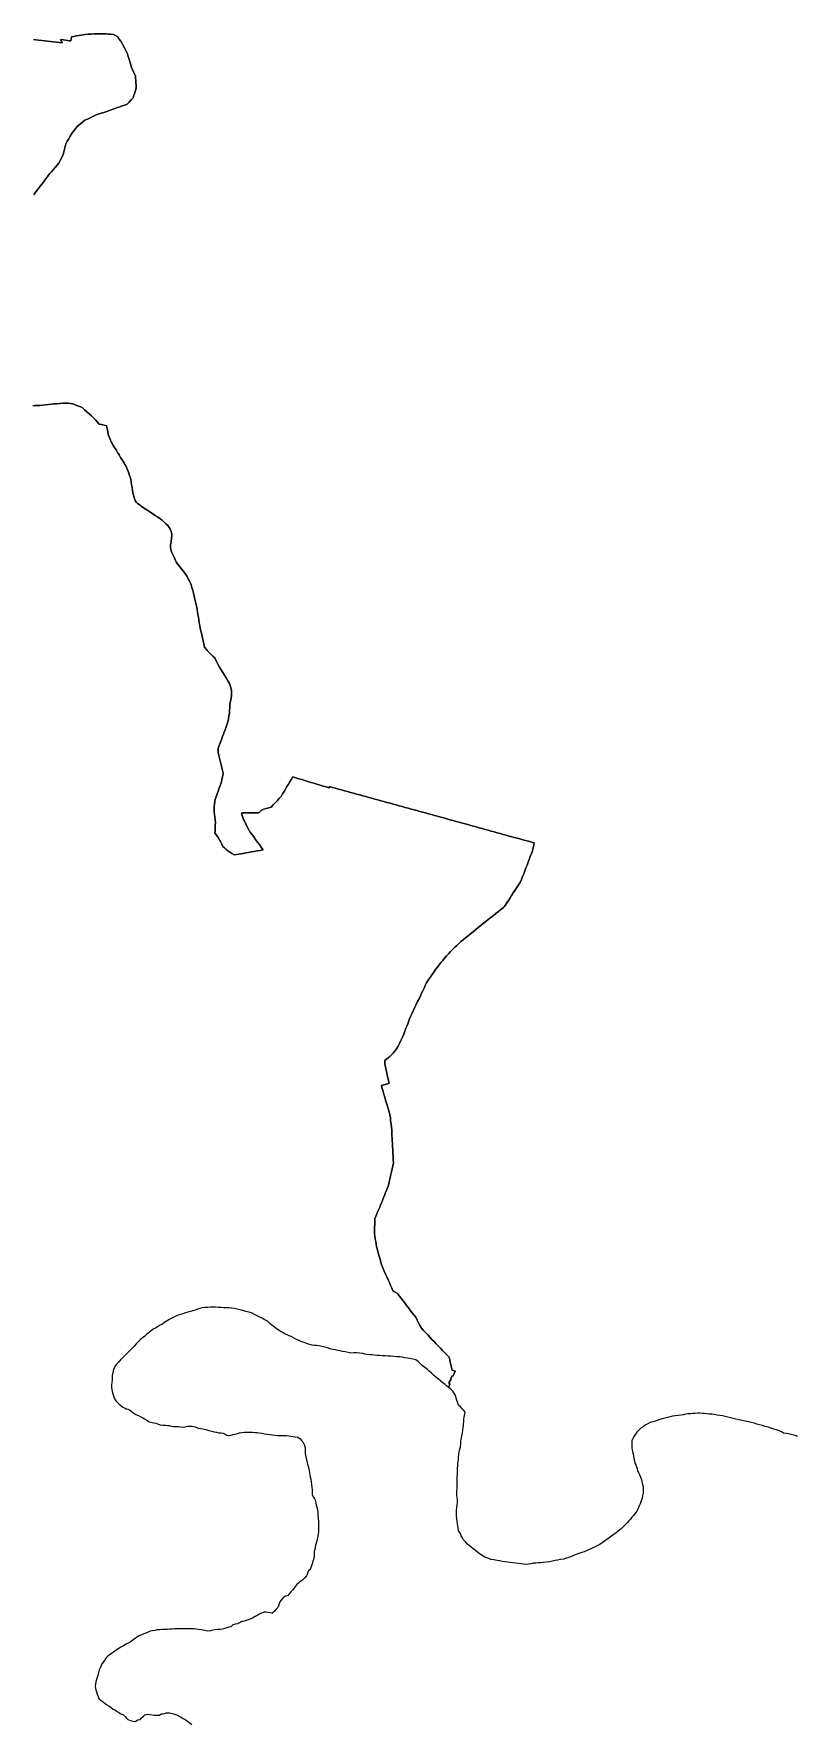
# Model space of a CAD drawing. Header units: inches. Extents: x 130170 to 284068, y 377793 to 804530.
# Drawn here: x 252691 to 255039, y 726924 to 732117 of the extents above; entities that cross this region are included whole.
import ezdxf

# ---------------------------------------------------------------- set-up
doc = ezdxf.new("R2010")
doc.units = ezdxf.units.IN
doc.header["$MEASUREMENT"] = 0
doc.layers.add('muni_il', color=7, linetype='Continuous')

msp = doc.modelspace()

# ---------------------------------------------------------------- linework, layer by layer
at = {"layer": 'muni_il'}
for points in [[(252690.1, 732100.2), (252698.1, 732099.3), (252707, 732098.1), (252716, 732097), (252725, 732095.9), (252734, 732094.8), (252742.9, 732093.7), (252751.9, 732092.5), (252760.9, 732091.4), (252769.9, 732090.3), (252778.8, 732089.2), (252776.5, 732094.3), (252774.1, 732099.4), (252782.7, 732098.3), (252788.5, 732097.6), (252794.7, 732096.9), (252800.8, 732096.1), (252805.1, 732095.6), (252806, 732101.8), (252807, 732107.9), (252814.5, 732109.4), (252822, 732110.8), (252829.5, 732112.3), (252836.3, 732113.3), (252843, 732114.4), (252849.7, 732115.4), (252859, 732115.9), (252868.2, 732116.4), (252877.5, 732116.8), (252886.8, 732117.3), (252895.8, 732117.3), (252904.8, 732117.3), (252913.8, 732117.3), (252921.4, 732116.7), (252928.9, 732116), (252936.5, 732115.4), (252943.1, 732111.6), (252949.7, 732107.9), (252954.3, 732101.2), (252958.9, 732094.4), (252963.5, 732087.7), (252967.6, 732079.7), (252971.7, 732071.7), (252975.8, 732063.7), (252979.9, 732055.7), (252982.2, 732047.7), (252984.5, 732039.7), (252986.8, 732031.7), (252989, 732024.8), (252991.1, 732017.9), (252993.3, 732011), (252996.9, 732003.2), (253000.4, 731995.5), (253004, 731987.7), (253004.4, 731981), (253004.8, 731974.3), (253005.3, 731967.6), (253005.9, 731958.8), (253006.5, 731950), (253004.2, 731942.7), (253001.8, 731935.5), (252999.4, 731928.3), (252997.1, 731921), (252991, 731914.3), (252984.9, 731907.6), (252978.8, 731900.9), (252971.3, 731898.4), (252963.7, 731895.9), (252956.2, 731893.3), (252948.6, 731890.8), (252940.7, 731887.7), (252932.7, 731884.5), (252924.7, 731881.4), (252915.9, 731878.7), (252907.1, 731876), (252898.3, 731873.4), (252889.5, 731870.7), (252881.3, 731866.9), (252873.1, 731863.1), (252864.9, 731859.3), (252856.7, 731855.5), (252848.5, 731851.7), (252842.3, 731846.7), (252836.2, 731841.6), (252830.1, 731836.6), (252823.9, 731831.6), (252818.7, 731824.6), (252813.5, 731817.7), (252808.2, 731810.8), (252803.7, 731802.9), (252799.1, 731795.1), (252794.5, 731787.2), (252790, 731779.3), (252787.9, 731771), (252785.9, 731762.7), (252783.8, 731754.3), (252781.8, 731746), (252777.2, 731737.2), (252772.6, 731728.4), (252768, 731719.6), (252762.4, 731713), (252756.8, 731706.4), (252751.3, 731699.8), (252745.7, 731693.2), (252740.2, 731686.6), (252734.6, 731679.9), (252728.8, 731672.2), (252723, 731664.5), (252717.2, 731656.8), (252711.3, 731649.1), (252706.3, 731642.4), (252701.3, 731635.6), (252696.2, 731628.8), (252691.2, 731622.1)], [(252691.2, 731622.1), (252696.2, 731628.8), (252701.3, 731635.6), (252706.3, 731642.4), (252711.3, 731649.1), (252717.2, 731656.8), (252723, 731664.5), (252728.8, 731672.2), (252734.6, 731679.9), (252740.2, 731686.6), (252745.7, 731693.2), (252751.3, 731699.8), (252756.8, 731706.4), (252762.4, 731713), (252768, 731719.6), (252772.6, 731728.4), (252777.2, 731737.2), (252781.8, 731746), (252783.8, 731754.3), (252785.9, 731762.7), (252787.9, 731771), (252790, 731779.3), (252794.5, 731787.2), (252799.1, 731795.1), (252803.7, 731802.9), (252808.2, 731810.8), (252813.5, 731817.7), (252818.7, 731824.6), (252823.9, 731831.6), (252830.1, 731836.6), (252836.2, 731841.6), (252842.3, 731846.7), (252848.5, 731851.7), (252856.7, 731855.5), (252864.9, 731859.3), (252873.1, 731863.1), (252881.3, 731866.9), (252889.5, 731870.7), (252898.3, 731873.4), (252907.1, 731876), (252915.9, 731878.7), (252924.7, 731881.4), (252932.7, 731884.5), (252940.7, 731887.7), (252948.6, 731890.8), (252956.2, 731893.3), (252963.7, 731895.9), (252971.3, 731898.4), (252978.8, 731900.9), (252984.9, 731907.6), (252991, 731914.3), (252997.1, 731921), (252999.4, 731928.3), (253001.8, 731935.5), (253004.2, 731942.7), (253006.5, 731950), (253005.9, 731958.8), (253005.3, 731967.6), (253004.8, 731974.3), (253004.4, 731981), (253004, 731987.7), (253000.4, 731995.5), (252996.9, 732003.2), (252993.3, 732011), (252991.1, 732017.9), (252989, 732024.8), (252986.8, 732031.7), (252984.5, 732039.7), (252982.2, 732047.7), (252979.9, 732055.7), (252975.8, 732063.7), (252971.7, 732071.7), (252967.6, 732079.7), (252963.5, 732087.7), (252958.9, 732094.4), (252954.3, 732101.2), (252949.7, 732107.9), (252943.1, 732111.6), (252936.5, 732115.4), (252928.9, 732116), (252921.4, 732116.7), (252913.8, 732117.3), (252904.8, 732117.3), (252895.8, 732117.3), (252886.8, 732117.3), (252877.5, 732116.8), (252868.2, 732116.4), (252859, 732115.9), (252849.7, 732115.4), (252843, 732114.4), (252836.3, 732113.3), (252829.5, 732112.3), (252822, 732110.8), (252814.5, 732109.4), (252807, 732107.9), (252806, 732101.8), (252805.1, 732095.6), (252800.8, 732096.1), (252794.7, 732096.9), (252788.5, 732097.6), (252782.7, 732098.3), (252774.1, 732099.4), (252776.5, 732094.3), (252778.8, 732089.2), (252769.9, 732090.3), (252760.9, 732091.4), (252751.9, 732092.5), (252742.9, 732093.7), (252734, 732094.8), (252725, 732095.9), (252716, 732097), (252707, 732098.1), (252698.1, 732099.3), (252690.1, 732100.2)], [(252688.9, 730974.4), (252696, 730974.8), (252703.1, 730975.2), (252710.3, 730975.7), (252718.9, 730976.5), (252727.5, 730977.4), (252736.2, 730978.3), (252744.8, 730979.2), (252753.4, 730980.1), (252762.5, 730980.7), (252771.7, 730981.3), (252780.8, 730982), (252789.9, 730982.6), (252797.2, 730982), (252804.6, 730981.3), (252811.9, 730980.7), (252819, 730977.7), (252826.1, 730974.7), (252833.2, 730971.7), (252840.2, 730968.7), (252847.5, 730962.4), (252854.7, 730956.2), (252861.9, 730949.9), (252869.2, 730943.6), (252875, 730937.3), (252880.8, 730931), (252886.6, 730924.7), (252892.5, 730918.4), (252900, 730916.7), (252907.5, 730914.9), (252915, 730913.2), (252916.9, 730904.3), (252918.8, 730895.5), (252920.7, 730886.6), (252923.5, 730879), (252926.4, 730871.4), (252929.2, 730863.8), (252932, 730858.9), (252934.8, 730854), (252939.6, 730846.4), (252944.4, 730838.8), (252949.1, 730831.1), (252953.9, 730823.5), (252958.6, 730815.9), (252963.4, 730808.3), (252966.5, 730803.6), (252969.5, 730799), (252971.9, 730794.2), (252974.2, 730789.5), (252977.4, 730782.6), (252980.6, 730775.7), (252983.4, 730767.7), (252986.2, 730759.7), (252989, 730751.7), (252989.9, 730747.7), (252991.1, 730739.5), (252992.3, 730731.4), (252993.5, 730723.3), (252994.7, 730715.1), (252995.9, 730707), (252997.8, 730699.6), (252999.8, 730692.2), (253003.1, 730683.3), (253006.7, 730678.6), (253010.4, 730673.9), (253018.3, 730668.6), (253026.2, 730663.3), (253034.1, 730658.1), (253042, 730652.8), (253049.9, 730647.5), (253057.7, 730642.2), (253064.7, 730637.5), (253071.7, 730632.9), (253078.7, 730628.2), (253085.7, 730623.5), (253091.7, 730617.8), (253097.8, 730612.1), (253103.9, 730606.4), (253107.6, 730600.6), (253110.6, 730594.9), (253113.5, 730589.3), (253114.8, 730583.7), (253116.2, 730576.5), (253114.8, 730566.7), (253113.5, 730556.9), (253112.1, 730547.1), (253112, 730540.3), (253112.6, 730533.3), (253114.7, 730526), (253117.7, 730519.7), (253120.8, 730513.4), (253123.8, 730507.2), (253126.7, 730501), (253129.5, 730494.7), (253132.7, 730489.6), (253138.4, 730482.5), (253144, 730475.4), (253149.7, 730468.3), (253155.4, 730461.3), (253159.3, 730455.5), (253163.2, 730449.8), (253166.7, 730442.9), (253170.1, 730435.9), (253173.5, 730429), (253175.1, 730423.9), (253177.6, 730415.6), (253180.2, 730407.3), (253182.3, 730398.4), (253184.5, 730389.5), (253186.7, 730380.6), (253188.9, 730371.7), (253191, 730362.8), (253192.5, 730355.4), (253193.9, 730348), (253195.1, 730340.3), (253196.4, 730332.6), (253197.6, 730324.8), (253198.8, 730317.1), (253200.4, 730308), (253202, 730298.9), (253203.5, 730289.7), (253205.7, 730280.3), (253207.8, 730270.9), (253209.9, 730261.5), (253212, 730252), (253214.1, 730242.6), (253215.5, 730237.7), (253216.9, 730232.7), (253222.4, 730225.2), (253224.5, 730222), (253230.4, 730216.5), (253236.4, 730211), (253242.3, 730205.5), (253248.3, 730200), (253251.7, 730192.9), (253255.2, 730185.8), (253258.7, 730178.7), (253262.1, 730171.6), (253267.2, 730163.2), (253272.3, 730154.9), (253277.5, 730146.5), (253282.6, 730138.1), (253287.7, 730129.7), (253292.8, 730121.3), (253295.3, 730114.6), (253297.9, 730107.8), (253299.9, 730100.5), (253299.8, 730092.5), (253299.6, 730084.5), (253298.4, 730077.1), (253297.2, 730069.7), (253295.8, 730063.3), (253294.5, 730056.8), (253293.9, 730047.5), (253293.4, 730038.2), (253292.9, 730028.8), (253291.7, 730021.4), (253290.4, 730013.9), (253289.2, 730006.5), (253286.1, 729997.3), (253283, 729988.2), (253279.9, 729979), (253277.2, 729972), (253274.5, 729965), (253271.8, 729958), (253269.6, 729952.1), (253267.4, 729946.2), (253264.3, 729938.4), (253261.1, 729930.6), (253258, 729922.8), (253258.3, 729915.7), (253258.6, 729908.6), (253260.7, 729900.2), (253262.8, 729891.8), (253264.8, 729883.5), (253266.9, 729875.1), (253269, 729866.7), (253271, 729858.3), (253273.1, 729849.9), (253273.7, 729843.7), (253271.8, 729834.6), (253269.9, 729825.4), (253268, 729816.3), (253264.9, 729807.7), (253261.8, 729799.1), (253258.7, 729790.5), (253255.6, 729781.9), (253252.5, 729773.3), (253249.5, 729764.7), (253248.2, 729758.1), (253246.9, 729751.5), (253246.3, 729743.4), (253245.7, 729735.2), (253246.6, 729726.9), (253247.4, 729718.7), (253248.2, 729710.4), (253249.1, 729702.1), (253249.9, 729693.8), (253249.5, 729685.8), (253249.2, 729677.8), (253248.8, 729669.8), (253248.4, 729661.8), (253253.3, 729654.7), (253258.2, 729647.6), (253263, 729640.5), (253266.4, 729633.9), (253269.9, 729627.3), (253273.3, 729620.7), (253278.1, 729616.1), (253283, 729611.4), (253287.8, 729606.8), (253294.3, 729602.6), (253300.8, 729598.4), (253307.4, 729594.2), (253314.4, 729595.4), (253321.5, 729596.7), (253327.7, 729597.8), (253335.7, 729599.2), (253343.7, 729600.6), (253351.8, 729602), (253359.8, 729603.4), (253369, 729605.1), (253378.3, 729606.8), (253387.5, 729608.5), (253396.7, 729610.1), (253390.9, 729618.1), (253385.2, 729626), (253379.4, 729634), (253373.6, 729641.9), (253367.8, 729649.9), (253362.1, 729657.8), (253356.3, 729665.8), (253352.6, 729671.9), (253348.9, 729679), (253345.3, 729686.1), (253341.6, 729693.2), (253339.2, 729698.3), (253336.8, 729703.4), (253333.3, 729712.4), (253330.9, 729719.1), (253331.1, 729721.8), (253331.3, 729723.9), (253340, 729723.9), (253348.7, 729723.9), (253357.5, 729723.9), (253366.2, 729723.9), (253374.9, 729723.9), (253383.6, 729723.9), (253387.8, 729728.1), (253391.9, 729732.3), (253399.2, 729734.6), (253406.5, 729736.9), (253413.8, 729739.2), (253421.1, 729741.6), (253427.3, 729748.1), (253433.6, 729754.6), (253439.8, 729761.1), (253446, 729767.6), (253452.2, 729774.1), (253456.7, 729781.7), (253461.1, 729789.2), (253465.6, 729796.7), (253470.1, 729804.3), (253474.6, 729811.8), (253479, 729819.3), (253483.5, 729826.8), (253488, 729834.4), (253497.3, 729831.5), (253506.6, 729828.7), (253515.9, 729825.9), (253525.2, 729823), (253534.5, 729820.2), (253543.8, 729817.4), (253553.1, 729814.5), (253562.3, 729811.7), (253571.6, 729808.9), (253580.9, 729806), (253590.2, 729803.2), (253599.5, 729800.4), (253599.6, 729800.9), (253600.3, 729804.4), (253609.6, 729801.8), (253618.9, 729799.3), (253628.2, 729796.7), (253637.6, 729794.2), (253646.9, 729791.6), (253656.2, 729789), (253665.6, 729786.5), (253674.9, 729783.9), (253684.2, 729781.4), (253693.6, 729778.8), (253702.9, 729776.3), (253712.2, 729773.7), (253721.6, 729771.2), (253730.9, 729768.6), (253740.2, 729766.1), (253749.6, 729763.5), (253758.9, 729760.9), (253768.2, 729758.4), (253777.6, 729755.8), (253786.9, 729753.3), (253796.2, 729750.7), (253805.6, 729748.2), (253814.9, 729745.6), (253824.2, 729743.1), (253833.6, 729740.5), (253842.6, 729738), (253851.6, 729735.5), (253860.7, 729733), (253869.7, 729730.5), (253878.7, 729728), (253886.4, 729725.9), (253895.8, 729723.4), (253905.2, 729720.8), (253914.6, 729718.2), (253924, 729715.7), (253933.4, 729713.1), (253942.9, 729710.5), (253952.3, 729707.9), (253961.8, 729705.3), (253971.3, 729702.6), (253980.8, 729700), (253990.4, 729697.4), (253999.9, 729694.7), (254009.4, 729692.1), (254017.9, 729689.7), (254026.5, 729687.4), (254035, 729685), (254043.5, 729682.6), (254052, 729680.3), (254060.5, 729677.9), (254069.8, 729675.4), (254079.1, 729672.8), (254088.4, 729670.3), (254097.7, 729667.7), (254107, 729665.2), (254116.3, 729662.6), (254125.6, 729660.1), (254134.9, 729657.5), (254144.2, 729655), (254153.5, 729652.4), (254161.8, 729650.2), (254170, 729647.9), (254178.3, 729645.7), (254186.6, 729643.4), (254194.9, 729641.1), (254203.8, 729638.7), (254212.6, 729636.3), (254221.5, 729633.9), (254230.4, 729631.4), (254228.9, 729624.3), (254227, 729615.8), (254225, 729607.3), (254221.7, 729598.5), (254218.3, 729589.7), (254214.9, 729580.8), (254211.6, 729572), (254208.2, 729563.2), (254204.9, 729554.3), (254201.5, 729545.5), (254198.1, 729536.7), (254194.8, 729527.8), (254191.4, 729519), (254190.5, 729516.2), (254185.6, 729508.5), (254180.7, 729500.8), (254175.7, 729493), (254170.8, 729485.3), (254165.9, 729477.6), (254160.9, 729469.9), (254156, 729462.2), (254151, 729454.4), (254146.1, 729446.7), (254141.2, 729439), (254138.1, 729434.6), (254135.8, 729432.8), (254128, 729426.6), (254120.2, 729420.4), (254112.5, 729414.3), (254104.7, 729408.1), (254097, 729401.9), (254089.2, 729395.7), (254081.4, 729389.5), (254073.7, 729383.3), (254065.9, 729377.1), (254058.2, 729370.9), (254050.4, 729364.8), (254042.6, 729358.6), (254034.9, 729352.4), (254027.1, 729346.2), (254019.4, 729340), (254011.6, 729333.8), (254005.1, 729328), (253998.7, 729322.3), (253992.2, 729316.5), (253985.8, 729310.8), (253979.5, 729304.1), (253973.3, 729297.4), (253967, 729290.7), (253960.7, 729284), (253954.5, 729277.2), (253949, 729270.3), (253943.5, 729263.4), (253938.1, 729256.4), (253932.6, 729249.5), (253927.2, 729242.6), (253921.6, 729234.3), (253915.9, 729226), (253910.3, 729217.7), (253904.7, 729209.5), (253899.1, 729201.2), (253895.4, 729193.2), (253891.6, 729185.2), (253887.8, 729177.3), (253884.1, 729169.3), (253880.3, 729161.3), (253876.1, 729152.5), (253871.8, 729143.8), (253867.6, 729135), (253863.3, 729126.2), (253859.1, 729117.4), (253854.9, 729108.7), (253850.6, 729099.9), (253847.3, 729090.7), (253844.1, 729081.6), (253841.4, 729075.2), (253838.7, 729068.7), (253835.9, 729062.2), (253833.6, 729055.9), (253831.2, 729049.6), (253828.9, 729043.3), (253825.9, 729036.9), (253823, 729030.5), (253820.1, 729024.1), (253815.9, 729015.5), (253811.8, 729007), (253806.4, 728998.9), (253801, 728990.8), (253796.2, 728985.6), (253791.5, 728980.4), (253786.8, 728975.2), (253781.5, 728971.1), (253776.2, 728967), (253770.8, 728962.9), (253770.6, 728953.8), (253772.1, 728946.6), (253773.6, 728939.4), (253775.2, 728932.2), (253776.9, 728924.9), (253778.6, 728917.5), (253780.3, 728910.2), (253782.2, 728901.5), (253784.2, 728892.9), (253776.2, 728890.5), (253768.2, 728888.1), (253760.3, 728885.8), (253762.9, 728876.8), (253765.6, 728867.8), (253768.2, 728858.8), (253770.9, 728849.8), (253773.5, 728840.8), (253776.2, 728831.9), (253778.8, 728822.9), (253781.5, 728813.9), (253784.1, 728804.9), (253786.8, 728795.9), (253787.9, 728786.5), (253788.9, 728777), (253790, 728767.5), (253791.1, 728758), (253792.2, 728748.6), (253792.6, 728740.5), (253792.9, 728732.4), (253793.3, 728724.4), (253793.7, 728716.3), (253794.1, 728708.2), (253794.6, 728698.3), (253795.1, 728688.3), (253795.7, 728678.3), (253796.2, 728668.4), (253796.8, 728658.4), (253797.3, 728648.4), (253795.3, 728639.3), (253793.2, 728630.2), (253791.2, 728621.1), (253789.2, 728612), (253787.2, 728602.9), (253785.1, 728593.8), (253783.1, 728584.7), (253781.1, 728575.6), (253777.3, 728566.5), (253773.5, 728557.4), (253769.8, 728548.2), (253766, 728539.1), (253762.3, 728530), (253758.7, 728521.2), (253755.1, 728512.5), (253751.5, 728503.7), (253747.9, 728495), (253744.3, 728486.2), (253740.7, 728477.5), (253740.3, 728468.3), (253739.9, 728459.1), (253739.5, 728449.9), (253739.1, 728440.7), (253738.7, 728431.6), (253740.1, 728423.4), (253741.5, 728415.2), (253742.9, 728407), (253744.2, 728398.7), (253745.6, 728390.5), (253748.2, 728380.9), (253750.9, 728371.3), (253753.6, 728361.7), (253756.2, 728352.1), (253758.9, 728342.4), (253761.5, 728332.8), (253765.4, 728324.1), (253769.3, 728315.3), (253773.2, 728306.6), (253777.1, 728297.9), (253781, 728289.1), (253784.9, 728280.4), (253788.8, 728271.7), (253792.7, 728262.9), (253796.6, 728254.2), (253803.1, 728250.8), (253809.5, 728247.3), (253815.2, 728240), (253820.8, 728232.6), (253826.4, 728225.2), (253832, 728217.9), (253837.7, 728210.5), (253843.3, 728203.1), (253848.9, 728195.8), (253854.5, 728188.4), (253860.2, 728181), (253865.8, 728173.7), (253870.2, 728165.3), (253874.5, 728156.9), (253878.9, 728148.6), (253883.3, 728140.2), (253889.8, 728133.4), (253896.4, 728126.6), (253902.9, 728119.7), (253909.5, 728112.9), (253916, 728106), (253922.6, 728099.2), (253929.1, 728092.4), (253935.7, 728085.5), (253942.2, 728078.7), (253948.7, 728071.9), (253955.3, 728065), (253961.8, 728058.2), (253968.4, 728051.3), (253970.4, 728043.4), (253972.3, 728035.4), (253974.3, 728027.4), (253976.4, 728019.4), (253978.5, 728011.4), (253987.3, 728008.1), (253983.9, 728000.6), (253980.4, 727993), (253980.3, 727993.1), (253978, 727993.9), (253977.4, 727992.4), (253975.4, 727987.8), (253973.5, 727983.1), (253970.7, 727977.6), (253967.9, 727972), (253971.2, 727968.1), (253969.1, 727963.1), (253967.1, 727958.1), (253961.5, 727962.6), (253956, 727967), (253949.5, 727972.5), (253943, 727978), (253935.7, 727984), (253928.3, 727990), (253921, 727996), (253914.3, 728002), (253907.7, 728008), (253901, 728014), (253893.5, 728020), (253886, 728026), (253880, 728031.5), (253874, 728037), (253866, 728043), (253857, 728045), (253848, 728047), (253840.3, 728048.3), (253832.5, 728049.5), (253824.8, 728050.8), (253817, 728052), (253807.7, 728052.7), (253798.3, 728053.3), (253789, 728054), (253780.5, 728054.5), (253772, 728055), (253763.5, 728055.5), (253755, 728056), (253747, 728056.7), (253739, 728057.3), (253731, 728058), (253723.5, 728058.5), (253716, 728059), (253709.5, 728060.5), (253703, 728062), (253694, 728063.5), (253685, 728065), (253675.5, 728064.5), (253666, 728064), (253657.7, 728065.7), (253649.3, 728067.3), (253641, 728069), (253633.5, 728070.5), (253626, 728072), (253618.5, 728073.5), (253611, 728075), (253602.7, 728077.3), (253594.3, 728079.7), (253586, 728082), (253577, 728084), (253568, 728086), (253561.3, 728086.7), (253554.7, 728087.3), (253548, 728088), (253540.7, 728090.3), (253533.3, 728092.7), (253526, 728095), (253518.7, 728097.7), (253511.3, 728100.3), (253504, 728103), (253497, 728107), (253490, 728111), (253483, 728115), (253476.7, 728117.3), (253470.3, 728119.7), (253464, 728122), (253458, 728125.7), (253452, 728129.3), (253446, 728133), (253438.3, 728138.7), (253430.7, 728144.3), (253423, 728150), (253417.3, 728154.7), (253411.7, 728159.3), (253406, 728164), (253399.7, 728167.3), (253393.3, 728170.7), (253387, 728174), (253378.3, 728178.3), (253369.7, 728182.7), (253361, 728187), (253352.3, 728189.5), (253343.5, 728192), (253334.8, 728194.5), (253326, 728197), (253317.2, 728198.6), (253308.4, 728200.3), (253299.6, 728201.9), (253298.4, 728202), (253290.9, 728202.4), (253283.5, 728202.7), (253276, 728203), (253267.5, 728203.5), (253259, 728204), (253250.5, 728204.5), (253242, 728205), (253233.8, 728204.5), (253225.5, 728204), (253217.3, 728203.5), (253209, 728203), (253202, 728200.7), (253195, 728198.3), (253188, 728196), (253180.5, 728193.8), (253173, 728191.5), (253165.5, 728189.3), (253158, 728187), (253150.3, 728184.7), (253142.7, 728182.3), (253135, 728180), (253126.7, 728176), (253118.3, 728172), (253110, 728168), (253101.7, 728162.7), (253093.3, 728157.3), (253085, 728152), (253078.5, 728148.3), (253072, 728144.5), (253065.5, 728140.8), (253059, 728137), (253052.5, 728132), (253046, 728127), (253039.3, 728121.5), (253032.5, 728116), (253025.8, 728110.5), (253019, 728105), (253012.8, 728098.5), (253006.5, 728092), (253000.3, 728085.5), (252994, 728079), (252987, 728072), (252980, 728065), (252974.5, 728059.5), (252969, 728054), (252963.5, 728048.5), (252958, 728043), (252952.7, 728037), (252947.3, 728031), (252942, 728025), (252939.5, 728019.5), (252937, 728014), (252934.5, 728004.5), (252932, 727995), (252932, 727988.5), (252932, 727982), (252931, 727973), (252930.5, 727965), (252930, 727957), (252931.5, 727951.5), (252933, 727946), (252935, 727939), (252937, 727932), (252939, 727925), (252944, 727917), (252949, 727912), (252954, 727907), (252959.5, 727902.5), (252965, 727898), (252970.5, 727895.5), (252976, 727893), (252981, 727891), (252986, 727889), (252993, 727884), (252999, 727879.5), (253005, 727875), (253013, 727871.5), (253021, 727868), (253026.5, 727865), (253032, 727862), (253039, 727857.5), (253046, 727853), (253055, 727850), (253061, 727849), (253068, 727848), (253074, 727845.5), (253080, 727843), (253088.5, 727842.5), (253097, 727842), (253102.5, 727841.5), (253108, 727841), (253114.5, 727839.5), (253121, 727838), (253128.5, 727838), (253136, 727838), (253142.5, 727837), (253149, 727836), (253156.5, 727837.5), (253164, 727839), (253171, 727839), (253178, 727839), (253183, 727838), (253188, 727837), (253197, 727833), (253204, 727832), (253211, 727831), (253220.3, 727828.7), (253229.7, 727826.3), (253239, 727824), (253246, 727822.3), (253253, 727820.7), (253260, 727819), (253267, 727818.5), (253274, 727818), (253279.5, 727815), (253285, 727812), (253291, 727811), (253298, 727812), (253304.5, 727813.5), (253311, 727815), (253317.7, 727816.7), (253324.3, 727818.3), (253331, 727820), (253339.3, 727820.3), (253347.7, 727820.7), (253356, 727821), (253364, 727820.5), (253372, 727820), (253378, 727819.5), (253384, 727819), (253392.5, 727817.5), (253401, 727816), (253410, 727815), (253419, 727814), (253426, 727813), (253433, 727812), (253440, 727811), (253447.5, 727811), (253455, 727811), (253462, 727810.7), (253469, 727810.3), (253476, 727810), (253482, 727809), (253488, 727808), (253495.5, 727806.5), (253503, 727805), (253511, 727800), (253515, 727795.5), (253519, 727791), (253523, 727783), (253524.5, 727776.5), (253526, 727770), (253526, 727762.5), (253526, 727755), (253528, 727745.5), (253530, 727736), (253532.3, 727726.3), (253534.7, 727716.7), (253537, 727707), (253538, 727701.5), (253539, 727696), (253540, 727690), (253541, 727684), (253543, 727676), (253544, 727668), (253545, 727660), (253546, 727652), (253547, 727644), (253547.5, 727636), (253548, 727628), (253552, 727621), (253555, 727615.5), (253558, 727610), (253559, 727603.5), (253560, 727597), (253562, 727590), (253564, 727583), (253564.5, 727573.5), (253565, 727564), (253565.5, 727559), (253566, 727554), (253566.5, 727548), (253567, 727542), (253567, 727532), (253567, 727522), (253566.5, 727515), (253566, 727508), (253564.5, 727500), (253563, 727492), (253560.5, 727483), (253558, 727474), (253556.7, 727467.3), (253555.3, 727460.7), (253554, 727454), (253553.7, 727447), (253553.3, 727440), (253553, 727433), (253550, 727424.5), (253547, 727416), (253544, 727407.5), (253541, 727399), (253537, 727397), (253535, 727394), (253533.5, 727388.5), (253532, 727383), (253530, 727379), (253524.5, 727373), (253519, 727367), (253514.5, 727364), (253510, 727361), (253505, 727357), (253500, 727353), (253495.5, 727346.5), (253491, 727340), (253487, 727335.5), (253483, 727331), (253478, 727325), (253473, 727319), (253465, 727317), (253460.5, 727313.5), (253456, 727310), (253452, 727305), (253448, 727300), (253446, 727293), (253444, 727287.5), (253442, 727282), (253437, 727276.5), (253432, 727271), (253425, 727265), (253418, 727266), (253411, 727267), (253405, 727267.5), (253399, 727268), (253390, 727264), (253385, 727261.5), (253380, 727259), (253372, 727254), (253364, 727249), (253359, 727247), (253354, 727245), (253345, 727242), (253338, 727240.5), (253331, 727239), (253326.5, 727236.5), (253322, 727234), (253318, 727232), (253311, 727230.5), (253304, 727229), (253297, 727223), (253291, 727221.5), (253285, 727220), (253278.5, 727218), (253272, 727216), (253264.5, 727215), (253257, 727214), (253249.5, 727213), (253242, 727212), (253234.5, 727210.5), (253227, 727209), (253222, 727210), (253217, 727211), (253207.5, 727213), (253198, 727215), (253191.3, 727215.7), (253184.7, 727216.3), (253178, 727217), (253170.3, 727217), (253162.7, 727217), (253155, 727217), (253147.3, 727217), (253139.7, 727217), (253132, 727217), (253124.5, 727216.5), (253117, 727216), (253109.5, 727215.5), (253102, 727215), (253093.5, 727214.5), (253085, 727214), (253078, 727213.5), (253071, 727213), (253063.7, 727211.7), (253056.3, 727210.3), (253049, 727209), (253042.7, 727206.3), (253036.3, 727203.7), (253030, 727201), (253023, 727198), (253016, 727195), (253010, 727191.5), (253004, 727188), (252997.5, 727183), (252991, 727178), (252983.5, 727173.5), (252976, 727169), (252967.7, 727164.3), (252959.3, 727159.7), (252951, 727155), (252944, 727150), (252937, 727145), (252930.3, 727140.3), (252923.7, 727135.7), (252917, 727131), (252913.5, 727126), (252910, 727121), (252905, 727114), (252900, 727107), (252896.5, 727099), (252893, 727091), (252890.5, 727082.5), (252888, 727074), (252886, 727067.3), (252884, 727060.7), (252882, 727054), (252881, 727047), (252880, 727040), (252881, 727034.5), (252882, 727029), (252884, 727022.5), (252886, 727016), (252889, 727009), (252892, 727002), (252899, 726996.5), (252906, 726991), (252910.5, 726987.5), (252915, 726984), (252922, 726979.5), (252929, 726975), (252936, 726970), (252940.4, 726967.4), (252944.7, 726964.8), (252946, 726964), (252952.5, 726959.5), (252959, 726955), (252967, 726952), (252972, 726947), (252976.5, 726942.5), (252981, 726938), (252986, 726936), (252991, 726934), (252997, 726933), (253003, 726932), (253011, 726937), (253019, 726938), (253022, 726942), (253029, 726948), (253033, 726952), (253041, 726954), (253048.5, 726953), (253056, 726952), (253062, 726951.5), (253068, 726951), (253078, 726951), (253083, 726955), (253088, 726955.5), (253093, 726956), (253099, 726958), (253104, 726958), (253109, 726958), (253117, 726956), (253125, 726954), (253132, 726951), (253139, 726948), (253145, 726944.7), (253151, 726941.3), (253157, 726938), (253164.5, 726932.5), (253172, 726927), (253177.5, 726922.5)], [(255041, 727808), (255032.7, 727810.3), (255024.3, 727812.7), (255016, 727815), (255006.5, 727816.5), (254997, 727818), (254990.5, 727821.5), (254984, 727825), (254975.3, 727827.7), (254966.7, 727830.3), (254958, 727833), (254949.3, 727835.7), (254940.7, 727838.3), (254932, 727841), (254923.4, 727843.4), (254914.8, 727845.8), (254906.2, 727848.2), (254897.6, 727850.6), (254889, 727853), (254879.3, 727855), (254869.5, 727857), (254859.8, 727859), (254850, 727861), (254842, 727863), (254834, 727865), (254826, 727867), (254818, 727869), (254809.5, 727870.5), (254801, 727872), (254792.5, 727873.5), (254784, 727875), (254776.3, 727875.8), (254768.5, 727876.5), (254760.8, 727877.3), (254753, 727878), (254746.3, 727878.3), (254739.7, 727878.7), (254733, 727879), (254725.5, 727878.5), (254718, 727878), (254710.5, 727877.5), (254703, 727877), (254696, 727875.7), (254689, 727874.3), (254682, 727873), (254673.3, 727872), (254664.7, 727871), (254656, 727870), (254648, 727868), (254640, 727866), (254632, 727864), (254624, 727862), (254617, 727859.7), (254610, 727857.3), (254603, 727855), (254595, 727852.5), (254587, 727850), (254579.5, 727846), (254572, 727842), (254565, 727837.5), (254558, 727833), (254552, 727827), (254546, 727821), (254541.5, 727814.5), (254537, 727808), (254534, 727801), (254531, 727794), (254530.5, 727788.5), (254530, 727783), (254530.5, 727778), (254531, 727773), (254532, 727767), (254533, 727761), (254534.3, 727754), (254535.7, 727747), (254537, 727740), (254538.5, 727733), (254540, 727726), (254542.5, 727720), (254545, 727714), (254546.5, 727708), (254548, 727702), (254551, 727697), (254554, 727691), (254557, 727683), (254560, 727675), (254561.7, 727667.7), (254563.3, 727660.3), (254565, 727653), (254565, 727646.3), (254565, 727639.7), (254565, 727633), (254563.5, 727625.5), (254562, 727618), (254559, 727609.5), (254556, 727601), (254552.5, 727592.5), (254549, 727584), (254544.5, 727577), (254540, 727570), (254535.3, 727564.7), (254530.7, 727559.3), (254526, 727554), (254521.3, 727548.7), (254516.7, 727543.3), (254512, 727538), (254505, 727531), (254498, 727524), (254490, 727518), (254482, 727512), (254475, 727506.8), (254468, 727501.5), (254461, 727496.3), (254454, 727491), (254446.7, 727486), (254439.3, 727481), (254432, 727476), (254425, 727472.3), (254418, 727468.7), (254411, 727465), (254404.3, 727462), (254397.7, 727459), (254391, 727456), (254384, 727453.5), (254377, 727451), (254368, 727448), (254359, 727445), (254351, 727441.5), (254343, 727438), (254335.7, 727435.7), (254328.3, 727433.3), (254321, 727431), (254311.5, 727429.5), (254302, 727428), (254294.5, 727426), (254287, 727424), (254277.3, 727422.7), (254267.7, 727421.3), (254258, 727420), (254250.3, 727419.5), (254242.5, 727419), (254234.8, 727418.5), (254227, 727418), (254220, 727416.7), (254213, 727415.3), (254206, 727414), (254197.5, 727415), (254189, 727416), (254181, 727417), (254173, 727418), (254164.8, 727419), (254156.5, 727420), (254148.3, 727421), (254140, 727422), (254132, 727423.7), (254124, 727425.3), (254116, 727427), (254106.5, 727428.5), (254097, 727430), (254090.7, 727432.3), (254084.3, 727434.7), (254078, 727437), (254070, 727442), (254062, 727447), (254056, 727452), (254050, 727457), (254042.5, 727462.5), (254035, 727468), (254030, 727472.5), (254025, 727477), (254019, 727483.5), (254013, 727490), (254009.5, 727496), (254006, 727502), (254005, 727507), (254001.5, 727512.5), (253998, 727518), (253996, 727526), (253995, 727532.5), (253994, 727539), (253993, 727547), (253992, 727555), (253991.5, 727564), (253991, 727573), (253991.8, 727581), (253992.5, 727589), (253993.3, 727597), (253994, 727605), (253994, 727615), (253993, 727619), (253992.5, 727627), (253992, 727635), (253992, 727642), (253993, 727648), (253993, 727654), (253993, 727660), (253993.3, 727667.8), (253993.5, 727675.5), (253993.8, 727683.3), (253994, 727691), (253994.3, 727700), (253994.7, 727709), (253995, 727718), (253995.5, 727724.5), (253996, 727731), (253997, 727738), (253998, 727745), (253999, 727752), (254000, 727759), (254001, 727766), (254004, 727775), (254004.5, 727784.5), (254005, 727794), (254006.5, 727802), (254008, 727810), (254009.3, 727818.3), (254010.7, 727826.7), (254012, 727835), (254012.5, 727840), (254013, 727845), (254013.5, 727853), (254014, 727861), (254015, 727866.5), (254016, 727872), (254017, 727877), (254018, 727882), (254014, 727887), (254008.7, 727892.7), (254003.3, 727898.3), (253998, 727904), (253994.5, 727913), (253991, 727922), (253989, 727929), (253987, 727936), (253983.5, 727941.5), (253980, 727947), (253975.5, 727951), (253971, 727955), (253967.1, 727958.1), (253969.1, 727963.1), (253971.2, 727968.1), (253967.9, 727972), (253970.7, 727977.6), (253973.5, 727983.1), (253975.4, 727987.8), (253977.4, 727992.4), (253978, 727993.9), (253980.3, 727993.1), (253980.4, 727993), (253983.9, 728000.6), (253987.3, 728008.1), (253978.5, 728011.4), (253976.4, 728019.4), (253974.3, 728027.4), (253972.3, 728035.4), (253970.4, 728043.4), (253968.4, 728051.3), (253961.8, 728058.2), (253955.3, 728065), (253948.7, 728071.9), (253942.2, 728078.7), (253935.7, 728085.5), (253929.1, 728092.4), (253922.6, 728099.2), (253916, 728106), (253909.5, 728112.9), (253902.9, 728119.7), (253896.4, 728126.6), (253889.8, 728133.4), (253883.3, 728140.2), (253878.9, 728148.6), (253874.5, 728156.9), (253870.2, 728165.3), (253865.8, 728173.7), (253860.2, 728181), (253854.5, 728188.4), (253848.9, 728195.8), (253843.3, 728203.1), (253837.7, 728210.5), (253832, 728217.9), (253826.4, 728225.2), (253820.8, 728232.6), (253815.2, 728240), (253809.5, 728247.3), (253803.1, 728250.8), (253796.6, 728254.2), (253792.7, 728262.9), (253788.8, 728271.7), (253784.9, 728280.4), (253781, 728289.1), (253777.1, 728297.9), (253773.2, 728306.6), (253769.3, 728315.3), (253765.4, 728324.1), (253761.5, 728332.8), (253758.9, 728342.4), (253756.2, 728352.1), (253753.6, 728361.7), (253750.9, 728371.3), (253748.2, 728380.9), (253745.6, 728390.5), (253744.2, 728398.7), (253742.9, 728407), (253741.5, 728415.2), (253740.1, 728423.4), (253738.7, 728431.6), (253739.1, 728440.7), (253739.5, 728449.9), (253739.9, 728459.1), (253740.3, 728468.3), (253740.7, 728477.5), (253744.3, 728486.2), (253747.9, 728495), (253751.5, 728503.7), (253755.1, 728512.5), (253758.7, 728521.2), (253762.3, 728530), (253766, 728539.1), (253769.8, 728548.2), (253773.5, 728557.4), (253777.3, 728566.5), (253781.1, 728575.6), (253783.1, 728584.7), (253785.1, 728593.8), (253787.2, 728602.9), (253789.2, 728612), (253791.2, 728621.1), (253793.2, 728630.2), (253795.3, 728639.3), (253797.3, 728648.4), (253796.8, 728658.4), (253796.2, 728668.4), (253795.7, 728678.3), (253795.1, 728688.3), (253794.6, 728698.3), (253794.1, 728708.2), (253793.7, 728716.3), (253793.3, 728724.4), (253792.9, 728732.4), (253792.6, 728740.5), (253792.2, 728748.6), (253791.1, 728758), (253790, 728767.5), (253788.9, 728777), (253787.9, 728786.5), (253786.8, 728795.9), (253784.1, 728804.9), (253781.5, 728813.9), (253778.8, 728822.9), (253776.2, 728831.9), (253773.5, 728840.8), (253770.9, 728849.8), (253768.2, 728858.8), (253765.6, 728867.8), (253762.9, 728876.8), (253760.3, 728885.8), (253768.2, 728888.1), (253776.2, 728890.5), (253784.2, 728892.9), (253782.2, 728901.5), (253780.3, 728910.2), (253778.6, 728917.5), (253776.9, 728924.9), (253775.2, 728932.2), (253773.6, 728939.4), (253772.1, 728946.6), (253770.6, 728953.8), (253770.8, 728962.9), (253776.2, 728967), (253781.5, 728971.1), (253786.8, 728975.2), (253791.5, 728980.4), (253796.2, 728985.6), (253801, 728990.8), (253806.4, 728998.9), (253811.8, 729007), (253815.9, 729015.5), (253820.1, 729024.1), (253823, 729030.5), (253825.9, 729036.9), (253828.9, 729043.3), (253831.2, 729049.6), (253833.6, 729055.9), (253835.9, 729062.2), (253838.7, 729068.7), (253841.4, 729075.2), (253844.1, 729081.6), (253847.3, 729090.7), (253850.6, 729099.9), (253854.9, 729108.7), (253859.1, 729117.4), (253863.3, 729126.2), (253867.6, 729135), (253871.8, 729143.8), (253876.1, 729152.5), (253880.3, 729161.3), (253884.1, 729169.3), (253887.8, 729177.3), (253891.6, 729185.2), (253895.4, 729193.2), (253899.1, 729201.2), (253904.7, 729209.5), (253910.3, 729217.7), (253915.9, 729226), (253921.6, 729234.3), (253927.2, 729242.6), (253932.6, 729249.5), (253938.1, 729256.4), (253943.5, 729263.4), (253949, 729270.3), (253954.5, 729277.2), (253960.7, 729284), (253967, 729290.7), (253973.3, 729297.4), (253979.5, 729304.1), (253985.8, 729310.8), (253992.2, 729316.5), (253998.7, 729322.3), (254005.1, 729328), (254011.6, 729333.8), (254019.4, 729340), (254027.1, 729346.2), (254034.9, 729352.4), (254042.6, 729358.6), (254050.4, 729364.8), (254058.2, 729370.9), (254065.9, 729377.1), (254073.7, 729383.3), (254081.4, 729389.5), (254089.2, 729395.7), (254097, 729401.9), (254104.7, 729408.1), (254112.5, 729414.3), (254120.2, 729420.4), (254128, 729426.6), (254135.8, 729432.8), (254138.1, 729434.6), (254141.2, 729439), (254146.1, 729446.7), (254151, 729454.4), (254156, 729462.2), (254160.9, 729469.9), (254165.9, 729477.6), (254170.8, 729485.3), (254175.7, 729493), (254180.7, 729500.8), (254185.6, 729508.5), (254190.5, 729516.2), (254191.4, 729519), (254194.8, 729527.8), (254198.1, 729536.7), (254201.5, 729545.5), (254204.9, 729554.3), (254208.2, 729563.2), (254211.6, 729572), (254214.9, 729580.8), (254218.3, 729589.7), (254221.7, 729598.5), (254225, 729607.3), (254227, 729615.8), (254228.9, 729624.3), (254230.4, 729631.4), (254221.5, 729633.9), (254212.6, 729636.3), (254203.8, 729638.7), (254194.9, 729641.1), (254186.6, 729643.4), (254178.3, 729645.7), (254170, 729647.9), (254161.8, 729650.2), (254153.5, 729652.4), (254144.2, 729655), (254134.9, 729657.5), (254125.6, 729660.1), (254116.3, 729662.6), (254107, 729665.2), (254097.7, 729667.7), (254088.4, 729670.3), (254079.1, 729672.8), (254069.8, 729675.4), (254060.5, 729677.9), (254052, 729680.3), (254043.5, 729682.6), (254035, 729685), (254026.5, 729687.4), (254017.9, 729689.7), (254009.4, 729692.1), (253999.9, 729694.7), (253990.4, 729697.4), (253980.8, 729700), (253971.3, 729702.6), (253961.8, 729705.3), (253952.3, 729707.9), (253942.9, 729710.5), (253933.4, 729713.1), (253924, 729715.7), (253914.6, 729718.2), (253905.2, 729720.8), (253895.8, 729723.4), (253886.4, 729725.9), (253878.7, 729728), (253869.7, 729730.5), (253860.7, 729733), (253851.6, 729735.5), (253842.6, 729738), (253833.6, 729740.5), (253824.2, 729743.1), (253814.9, 729745.6), (253805.6, 729748.2), (253796.2, 729750.7), (253786.9, 729753.3), (253777.6, 729755.8), (253768.2, 729758.4), (253758.9, 729760.9), (253749.6, 729763.5), (253740.2, 729766.1), (253730.9, 729768.6), (253721.6, 729771.2), (253712.2, 729773.7), (253702.9, 729776.3), (253693.6, 729778.8), (253684.2, 729781.4), (253674.9, 729783.9), (253665.6, 729786.5), (253656.2, 729789), (253646.9, 729791.6), (253637.6, 729794.2), (253628.2, 729796.7), (253618.9, 729799.3), (253609.6, 729801.8), (253600.3, 729804.4), (253599.6, 729800.9), (253599.5, 729800.4), (253590.2, 729803.2), (253580.9, 729806), (253571.6, 729808.9), (253562.3, 729811.7), (253553.1, 729814.5), (253543.8, 729817.4), (253534.5, 729820.2), (253525.2, 729823), (253515.9, 729825.9), (253506.6, 729828.7), (253497.3, 729831.5), (253488, 729834.4), (253483.5, 729826.8), (253479, 729819.3), (253474.6, 729811.8), (253470.1, 729804.3), (253465.6, 729796.7), (253461.1, 729789.2), (253456.7, 729781.7), (253452.2, 729774.1), (253446, 729767.6), (253439.8, 729761.1), (253433.6, 729754.6), (253427.3, 729748.1), (253421.1, 729741.6), (253413.8, 729739.2), (253406.5, 729736.9), (253399.2, 729734.6), (253391.9, 729732.3), (253387.8, 729728.1), (253383.6, 729723.9), (253374.9, 729723.9), (253366.2, 729723.9), (253357.5, 729723.9), (253348.7, 729723.9), (253340, 729723.9), (253331.3, 729723.9), (253331.1, 729721.8), (253330.9, 729719.1), (253333.3, 729712.4), (253336.8, 729703.4), (253339.2, 729698.3), (253341.6, 729693.2), (253345.3, 729686.1), (253348.9, 729679), (253352.6, 729671.9), (253356.3, 729665.8), (253362.1, 729657.8), (253367.8, 729649.9), (253373.6, 729641.9), (253379.4, 729634), (253385.2, 729626), (253390.9, 729618.1), (253396.7, 729610.1), (253387.5, 729608.5), (253378.3, 729606.8), (253369, 729605.1), (253359.8, 729603.4), (253351.8, 729602), (253343.7, 729600.6), (253335.7, 729599.2), (253327.7, 729597.8), (253321.5, 729596.7), (253314.4, 729595.4), (253307.4, 729594.2), (253300.8, 729598.4), (253294.3, 729602.6), (253287.8, 729606.8), (253283, 729611.4), (253278.1, 729616.1), (253273.3, 729620.7), (253269.9, 729627.3), (253266.4, 729633.9), (253263, 729640.5), (253258.2, 729647.6), (253253.3, 729654.7), (253248.4, 729661.8), (253248.8, 729669.8), (253249.2, 729677.8), (253249.5, 729685.8), (253249.9, 729693.8), (253249.1, 729702.1), (253248.2, 729710.4), (253247.4, 729718.7), (253246.6, 729726.9), (253245.7, 729735.2), (253246.3, 729743.4), (253246.9, 729751.5), (253248.2, 729758.1), (253249.5, 729764.7), (253252.5, 729773.3), (253255.6, 729781.9), (253258.7, 729790.5), (253261.8, 729799.1), (253264.9, 729807.7), (253268, 729816.3), (253269.9, 729825.4), (253271.8, 729834.6), (253273.7, 729843.7), (253273.1, 729849.9), (253271, 729858.3), (253269, 729866.7), (253266.9, 729875.1), (253264.8, 729883.5), (253262.8, 729891.8), (253260.7, 729900.2), (253258.6, 729908.6), (253258.3, 729915.7), (253258, 729922.8), (253261.1, 729930.6), (253264.3, 729938.4), (253267.4, 729946.2), (253269.6, 729952.1), (253271.8, 729958), (253274.5, 729965), (253277.2, 729972), (253279.9, 729979), (253283, 729988.2), (253286.1, 729997.3), (253289.2, 730006.5), (253290.4, 730013.9), (253291.7, 730021.4), (253292.9, 730028.8), (253293.4, 730038.2), (253293.9, 730047.5), (253294.5, 730056.8), (253295.8, 730063.3), (253297.2, 730069.7), (253298.4, 730077.1), (253299.6, 730084.5), (253299.8, 730092.5), (253299.9, 730100.5), (253297.9, 730107.8), (253295.3, 730114.6), (253292.8, 730121.3), (253287.7, 730129.7), (253282.6, 730138.1), (253277.5, 730146.5), (253272.3, 730154.9), (253267.2, 730163.2), (253262.1, 730171.6), (253258.7, 730178.7), (253255.2, 730185.8), (253251.7, 730192.9), (253248.3, 730200), (253242.3, 730205.5), (253236.4, 730211), (253230.4, 730216.5), (253224.5, 730222), (253222.4, 730225.2), (253216.9, 730232.7), (253215.5, 730237.7), (253214.1, 730242.6), (253212, 730252), (253209.9, 730261.5), (253207.8, 730270.9), (253205.7, 730280.3), (253203.5, 730289.7), (253202, 730298.9), (253200.4, 730308), (253198.8, 730317.1), (253197.6, 730324.8), (253196.4, 730332.6), (253195.1, 730340.3), (253193.9, 730348), (253192.5, 730355.4), (253191, 730362.8), (253188.9, 730371.7), (253186.7, 730380.6), (253184.5, 730389.5), (253182.3, 730398.4), (253180.2, 730407.3), (253177.6, 730415.6), (253175.1, 730423.9), (253173.5, 730429), (253170.1, 730435.9), (253166.7, 730442.9), (253163.2, 730449.8), (253159.3, 730455.5), (253155.4, 730461.3), (253149.7, 730468.3), (253144, 730475.4), (253138.4, 730482.5), (253132.7, 730489.6), (253129.5, 730494.7), (253126.7, 730501), (253123.8, 730507.2), (253120.8, 730513.4), (253117.7, 730519.7), (253114.7, 730526), (253112.6, 730533.3), (253112, 730540.3), (253112.1, 730547.1), (253113.5, 730556.9), (253114.8, 730566.7), (253116.2, 730576.5), (253114.8, 730583.7), (253113.5, 730589.3), (253110.6, 730594.9), (253107.6, 730600.6), (253103.9, 730606.4), (253097.8, 730612.1), (253091.7, 730617.8), (253085.7, 730623.5), (253078.7, 730628.2), (253071.7, 730632.9), (253064.7, 730637.5), (253057.7, 730642.2), (253049.9, 730647.5), (253042, 730652.8), (253034.1, 730658.1), (253026.2, 730663.3), (253018.3, 730668.6), (253010.4, 730673.9), (253006.7, 730678.6), (253003.1, 730683.3), (252999.8, 730692.2), (252997.8, 730699.6), (252995.9, 730707), (252994.7, 730715.1), (252993.5, 730723.3), (252992.3, 730731.4), (252991.1, 730739.5), (252989.9, 730747.7), (252989, 730751.7), (252986.2, 730759.7), (252983.4, 730767.7), (252980.6, 730775.7), (252977.4, 730782.6), (252974.2, 730789.5), (252971.9, 730794.2), (252969.5, 730799), (252966.5, 730803.6), (252963.4, 730808.3), (252958.6, 730815.9), (252953.9, 730823.5), (252949.1, 730831.1), (252944.4, 730838.8), (252939.6, 730846.4), (252934.8, 730854), (252932, 730858.9), (252929.2, 730863.8), (252926.4, 730871.4), (252923.5, 730879), (252920.7, 730886.6), (252918.8, 730895.5), (252916.9, 730904.3), (252915, 730913.2), (252907.5, 730914.9), (252900, 730916.7), (252892.5, 730918.4), (252886.6, 730924.7), (252880.8, 730931), (252875, 730937.3), (252869.2, 730943.6), (252861.9, 730949.9), (252854.7, 730956.2), (252847.5, 730962.4), (252840.2, 730968.7), (252833.2, 730971.7), (252826.1, 730974.7), (252819, 730977.7), (252811.9, 730980.7), (252804.6, 730981.3), (252797.2, 730982), (252789.9, 730982.6), (252780.8, 730982), (252771.7, 730981.3), (252762.5, 730980.7), (252753.4, 730980.1), (252744.8, 730979.2), (252736.2, 730978.3), (252727.5, 730977.4), (252718.9, 730976.5), (252710.3, 730975.7), (252703.1, 730975.2), (252696, 730974.8), (252688.9, 730974.4)]]:
    msp.add_lwpolyline(points, dxfattribs=at)

doc.saveas('drawing.dxf')
